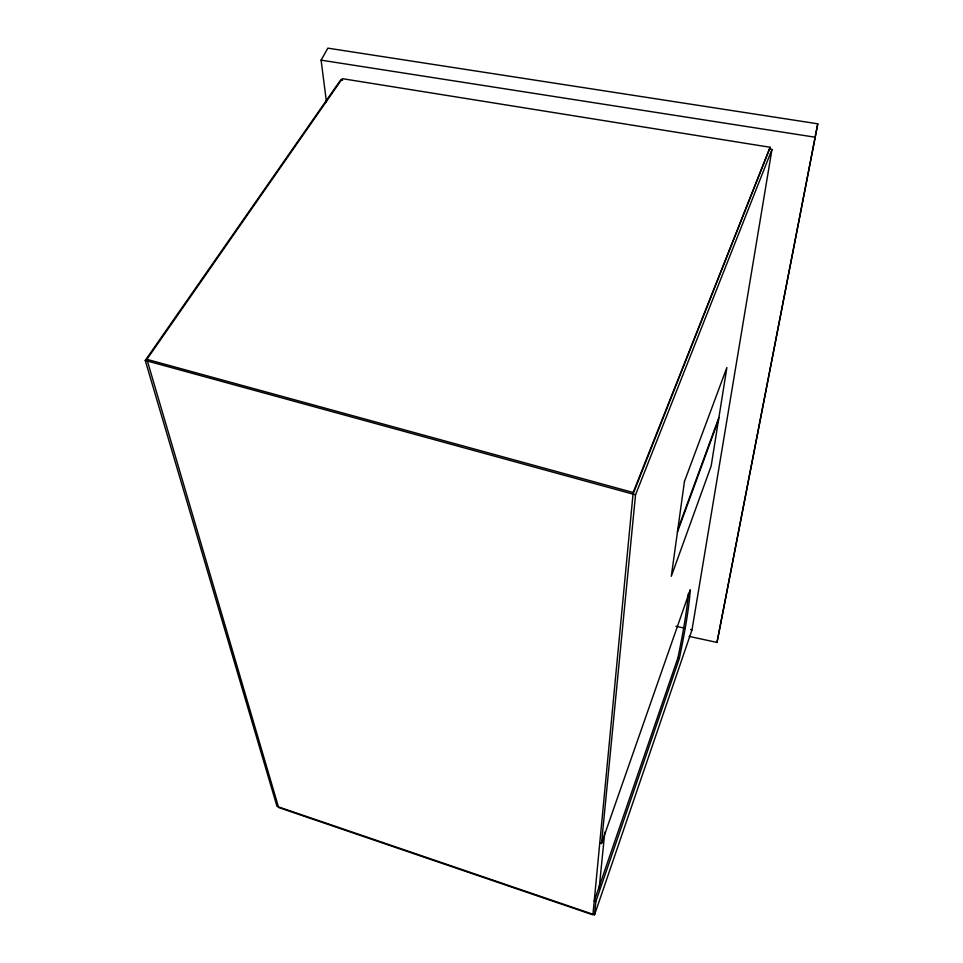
<?xml version="1.0" encoding="UTF-8"?>
<svg xmlns="http://www.w3.org/2000/svg" width="963" height="963" viewBox="0 0 963 963"><rect width="100%" height="100%" fill="white"/><g stroke="black" fill="none" stroke-linecap="round" stroke-linejoin="round"><path stroke-width="1.44" d="M770.147 147.279L633.185 492.502L592.919 914.85L278.62 807.512L146.882 359.343L342.286 78.665L770.147 147.279L633.028 494.127M342.491 80.386L340.625 79.977L145.232 360.439L277.007 806.38L594.544 914.802L595.832 901.585L679.372 658.307A289.562 25.616 -73.2 0 0 690.242 589.729L601.502 843.528L599.768 842.95M601.502 843.528L635.532 494.813L771.965 149.458L769.87 149.012M599.094 889.005L604.788 832.213M594.544 914.802L692 629.874L771.965 149.458M689.099 636.387L717.002 642.429L817.768 123.806L327.865 48.15L321.1 60.151L326.445 101.849M817.768 123.806L717.002 642.429M688.401 593.364A289.478 25.941 -73.2 0 1 677.916 657.873L594.231 901.031L595.832 901.585M677.434 532.082L718.518 419.94M677.771 529.71L718.916 417.485M321.1 60.151L814.806 137.167M675.93 626.263L684.729 628.189M146.882 359.343L633.185 492.502M145.232 360.439L635.532 494.813M690.591 629.465L692 629.874M677.916 657.873L679.372 658.307M684.452 481.464L671.307 576.283L711.176 465.96L726.884 367.505L684.452 481.464"/></g></svg>
